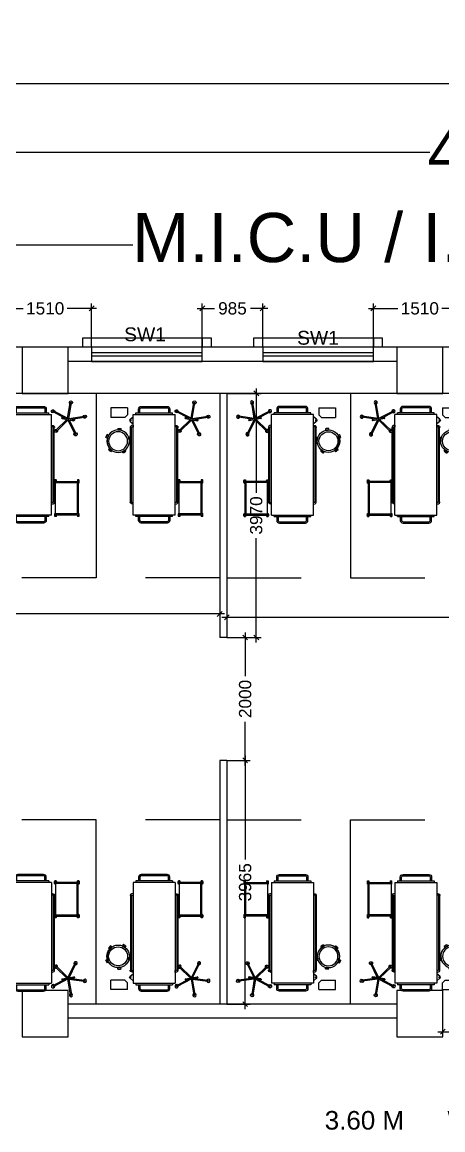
# Model space of a CAD drawing. Extents: x 7620542 to 7843793, y -6476226 to -6093835.
# Drawn here: x 7732567 to 7739410, y -6349745 to -6331728 of the extents above; entities that cross this region are included whole.
import ezdxf
from ezdxf.enums import TextEntityAlignment as Align

# ---------------------------------------------------------------- set-up
doc = ezdxf.new("R2010")
doc.units = 0
doc.header["$LTSCALE"] = 600
doc.header["$MEASUREMENT"] = 0
doc.header["$PDMODE"] = 35
doc.layers.get('0').update_dxf_attribs({"linetype": 'CONTINUOUS'})
doc.layers.get('Defpoints').update_dxf_attribs({"linetype": 'CONTINUOUS'})
for name, color, linetype in [('Beds', 33, 'CONTINUOUS'), ('chajja', 7, 'CONTINUOUS'), ('DIM', 8, 'CONTINUOUS'), ('DIM-TEXT', 8, 'CONTINUOUS'), ('Ele Proje.', 7, 'CONTINUOUS'), ('furniture', 33, 'CONTINUOUS'), ('joinery', 7, 'CONTINUOUS'), ('LA-column', 3, 'CONTINUOUS'), ('LOADING', 140, 'CONTINUOUS'), ('PARTI', 21, 'CONTINUOUS'), ('TEXT', 6, 'CONTINUOUS'), ('Walls', 7, 'CONTINUOUS'), ('WIN', 151, 'CONTINUOUS'), ('Working Dim', 5, 'CONTINUOUS')]:
    doc.layers.add(name, color=color, linetype=linetype)
doc.styles.add('ari', font='arial.ttf')
doc.styles.add('ARIAL', font='arial.ttf')
doc.styles.add('RT', font='romant.shx')
doc.styles.get("Standard").update_dxf_attribs({"font": 'romans.shx'})
doc.dimstyles.new('int. dim', dxfattribs={"dimtxt": 450, "dimasz": 80, "dimexe": 80, "dimexo": 0, "dimgap": 70, "dimtad": 0, "dimdec": 0, "dimzin": 12, "dimdsep": 46, "dimtxsty": 'ari', "dimblk": 'OBLIQUE', "dimcen": 2, "dimdle": 80, "dimclrd": 256, "dimclre": 256, "dimclrt": 6, "dimadec": 0, "dimazin": 0, "dimtfac": 1, "dimtdec": 0, "dimtix": 1, "dimtmove": 2, "dimatfit": 3, "dimfxl": 1, "dimtolj": 1, "dimtzin": 0, "dimlwd": -1, "dimlwe": -1, "dimarcsym": 0})
doc.dimstyles.new('STANDARD$0', dxfattribs={"dimscale": 0, "dimtxt": 150, "dimasz": 125, "dimexe": 0.75, "dimexo": 1, "dimgap": 25, "dimtad": 1, "dimdec": 0, "dimdsep": 46, "dimtxsty": 'Standard', "dimblk1": 'DOT', "dimblk2": 'DOT', "dimsah": 1, "dimcen": 2.5, "dimclrd": 1, "dimclre": 1, "dimclrt": 3, "dimadec": 0, "dimazin": 0, "dimtfac": 1, "dimtdec": 0, "dimtmove": 0, "dimatfit": 3, "dimldrblk": 'DOT', "dimfxl": 1, "dimtolj": 1, "dimtzin": 0, "dimarcsym": 0})
doc.dimstyles.new('TEXT', dxfattribs={"dimscale": 0, "dimtxt": 600, "dimasz": 300, "dimexe": 300, "dimexo": 30, "dimgap": 50, "dimtad": 0, "dimdec": 0, "dimzin": 0, "dimdsep": 46, "dimtxsty": 'RT', "dimblk": 'OBLIQUE', "dimcen": 0.09, "dimdle": 300, "dimclrd": 256, "dimclre": 256, "dimclrt": 170, "dimadec": 0, "dimazin": 0, "dimtfac": 1, "dimtdec": 0, "dimtofl": 0, "dimtmove": 2, "dimatfit": 3, "dimfxl": 1, "dimfrac": 2, "dimtolj": 1, "dimtzin": 0, "dimlwd": -1, "dimlwe": -1, "dimarcsym": 0})

# ---------------------------------------------------------------- blocks, each defined once
blk = doc.blocks.new('_Oblique')
at = {"color": 0, "linetype": 'ByBlock', "lineweight": -2}
blk.add_line((-0.5, -0.5), (0.5, 0.5), dxfattribs=at)
blk = doc.blocks.new('*D514')
at = {"layer": 'Defpoints', "color": 0, "transparency": 16777216}
for p in [(7738281, -6336384), (7738281, -6337016, 79), (7739791, -6337016, 95)]:
    blk.add_point(p, dxfattribs=at)
at = {"layer": 'Working Dim', "transparency": 16777216}
for p, q in [((7738201, -6336384), (7738677, -6336384)), ((7738281, -6337016), (7738281, -6336304)), ((7739871, -6336384), (7739395, -6336384)), ((7739791, -6337016), (7739791, -6336304))]:
    blk.add_line(p, q, dxfattribs=at)
at = {"layer": 'Working Dim', "transparency": 16777216, "xscale": 80, "yscale": 80, "zscale": 80, "rotation": 180}
blk.add_blockref('_Oblique', (7738281, -6336384), dxfattribs=at)
at = {"layer": 'Working Dim', "transparency": 16777216, "xscale": 80, "yscale": 80, "zscale": 80}
blk.add_blockref('_Oblique', (7739791, -6336384), dxfattribs=at)
at = {"layer": 'Working Dim', "color": 6, "transparency": 16777216, "insert": (7739036, -6336384), "char_height": 200, "attachment_point": 5, "style": 'ari'}
blk.add_mtext('\\A1;1510', dxfattribs=at)
blk = doc.blocks.new('*D515')
at = {"layer": 'Defpoints', "color": 0, "transparency": 16777216}
for p in [(7732187, -6336384), (7732187, -6337016, 35), (7733697, -6337015, 76)]:
    blk.add_point(p, dxfattribs=at)
at = {"layer": 'Working Dim', "transparency": 16777216}
for p, q in [((7732107, -6336384), (7732583, -6336384)), ((7732187, -6337016), (7732187, -6336304)), ((7733777, -6336384), (7733301, -6336384)), ((7733697, -6337015), (7733697, -6336304))]:
    blk.add_line(p, q, dxfattribs=at)
at = {"layer": 'Working Dim', "transparency": 16777216, "xscale": 80, "yscale": 80, "zscale": 80, "rotation": 180}
blk.add_blockref('_Oblique', (7732187, -6336384), dxfattribs=at)
at = {"layer": 'Working Dim', "transparency": 16777216, "xscale": 80, "yscale": 80, "zscale": 80}
blk.add_blockref('_Oblique', (7733697, -6336384), dxfattribs=at)
at = {"layer": 'Working Dim', "color": 6, "transparency": 16777216, "insert": (7732942, -6336384), "char_height": 200, "attachment_point": 5, "style": 'ari'}
blk.add_mtext('\\A1;1510', dxfattribs=at)
blk = doc.blocks.new('*D836')
at = {"layer": 'Defpoints', "color": 0, "linetype": 'Continuous', "transparency": 16777216}
for p in [(7761439, -6335351), (7720379, -6337015), (7761439, -6337165, 4)]:
    blk.add_point(p, dxfattribs=at)
at = {"layer": 'DIM-TEXT', "transparency": 16777216}
for p, q in [((7720379, -6337015), (7720379, -6335051)), ((7761439, -6337165), (7761439, -6335051)), ((7720079, -6335351), (7734367, -6335351)), ((7761739, -6335351), (7747451, -6335351))]:
    blk.add_line(p, q, dxfattribs=at)
at = {"layer": 'DIM-TEXT', "linetype": 'Continuous', "transparency": 16777216, "xscale": 300, "yscale": 300, "zscale": 300, "rotation": 180}
blk.add_blockref('_Oblique', (7720379, -6335351), dxfattribs=at)
at = {"layer": 'DIM-TEXT', "linetype": 'Continuous', "transparency": 16777216, "xscale": 300, "yscale": 300, "zscale": 300}
blk.add_blockref('_Oblique', (7761439, -6335351), dxfattribs=at)
at = {"layer": 'DIM-TEXT', "color": 170, "linetype": 'Continuous', "transparency": 16777216, "insert": (7740909, -6335351), "char_height": 750, "attachment_point": 5, "style": 'ari'}
blk.add_mtext('\\A1;{\\H1.067x;M.I.C.U / I.C.U - (20 Beds)}', dxfattribs=at)
blk = doc.blocks.new('*D851')
at = {"layer": 'Defpoints', "color": 0, "transparency": 16777216}
for p in [(7761439, -6332733), (7641399, -6337015, 5), (7761439, -6337165, -25)]:
    blk.add_point(p, dxfattribs=at)
at = {"layer": 'DIM', "color": 8, "transparency": 16777216}
for p, q in [((7641399, -6337015), (7641399, -6332433)), ((7761439, -6337165), (7761439, -6332433)), ((7641099, -6332733), (7699470, -6332733)), ((7761739, -6332733), (7703368, -6332733))]:
    blk.add_line(p, q, dxfattribs=at)
at = {"layer": 'DIM', "color": 8, "transparency": 16777216, "xscale": 300, "yscale": 300, "zscale": 300, "rotation": 180}
blk.add_blockref('_Oblique', (7641399, -6332733), dxfattribs=at)
at = {"layer": 'DIM', "color": 8, "transparency": 16777216, "xscale": 300, "yscale": 300, "zscale": 300}
blk.add_blockref('_Oblique', (7761439, -6332733), dxfattribs=at)
at = {"layer": 'DIM', "color": 7, "transparency": 16777216, "insert": (7701419, -6332733), "char_height": 750, "attachment_point": 5, "style": 'ari'}
blk.add_mtext('\\A1;120.04m', dxfattribs=at)
blk = doc.blocks.new('*D854')
at = {"layer": 'Defpoints', "color": 0, "transparency": 16777216}
for p in [(7761439, -6333845), (7720379, -6337165), (7761439, -6337165)]:
    blk.add_point(p, dxfattribs=at)
at = {"layer": 'DIM', "color": 8, "transparency": 16777216}
for p, q in [((7720379, -6337165), (7720379, -6333545)), ((7761439, -6337165), (7761439, -6333545)), ((7720079, -6333845), (7739201, -6333845)), ((7761739, -6333845), (7742617, -6333845))]:
    blk.add_line(p, q, dxfattribs=at)
at = {"layer": 'DIM', "color": 8, "transparency": 16777216, "xscale": 300, "yscale": 300, "zscale": 300, "rotation": 180}
blk.add_blockref('_Oblique', (7720379, -6333845), dxfattribs=at)
at = {"layer": 'DIM', "color": 8, "transparency": 16777216, "xscale": 300, "yscale": 300, "zscale": 300}
blk.add_blockref('_Oblique', (7761439, -6333845), dxfattribs=at)
at = {"layer": 'DIM', "color": 7, "transparency": 16777216, "insert": (7740909, -6333845), "char_height": 750, "attachment_point": 5, "style": 'ari'}
blk.add_mtext('\\A1;41.06m', dxfattribs=at)
blk = doc.blocks.new('*D882')
at = {"layer": 'Defpoints', "color": 0, "transparency": 16777216}
for p in [(7736481, -6336384), (7735496, -6337016, -15), (7736481, -6337016, 79)]:
    blk.add_point(p, dxfattribs=at)
at = {"layer": 'Working Dim', "transparency": 16777216}
for p, q in [((7735416, -6336384), (7735697, -6336384)), ((7735496, -6337016), (7735496, -6336304)), ((7736561, -6336384), (7736280, -6336384)), ((7736481, -6337016), (7736481, -6336304))]:
    blk.add_line(p, q, dxfattribs=at)
at = {"layer": 'Working Dim', "transparency": 16777216, "xscale": 80, "yscale": 80, "zscale": 80, "rotation": 180}
blk.add_blockref('_Oblique', (7735496, -6336384), dxfattribs=at)
at = {"layer": 'Working Dim', "transparency": 16777216, "xscale": 80, "yscale": 80, "zscale": 80}
blk.add_blockref('_Oblique', (7736481, -6336384), dxfattribs=at)
at = {"layer": 'Working Dim', "color": 6, "transparency": 16777216, "insert": (7735988, -6336384), "char_height": 200, "attachment_point": 5, "style": 'ari'}
blk.add_mtext('\\A1;985', dxfattribs=at)
blk = doc.blocks.new('HF12177-P')
for p, q in [((-0.02, -0.007), (-0.189, 0.225)), ((0, 0), (-0.172, 0.237)), ((0, 0), (0.172, 0.237)), ((0.02, -0.007), (0.189, 0.225)), ((-0.063, -0.027), (-0.295, -0.102)), ((-0.01, -0.031), (-0.289, -0.121)), ((-0.12, -0.015), (-0.12, -0.019)), ((-0.112, -0.007), (0.112, -0.007)), ((-0.112, -0.027), (0.112, -0.027)), ((-0.1, -0.007), (-0.1, -0.027)), ((-0.01, -0.031), (-0.01, -0.324)), ((0.01, -0.031), (0.01, -0.324)), ((0.01, -0.031), (0.289, -0.121)), ((0.063, -0.027), (0.295, -0.102)), ((0.1, -0.007), (0.1, -0.027)), ((0.12, -0.015), (0.12, -0.019))]:
    blk.add_line(p, q)
for centre, radius, start, end in [((-0.185, 0.238), 0.03, 325.4712, 286.5288), ((-0.182, 0.23), 0.008, 126.3733, 216), ((0, -0.017), 0.315, 125.6267, 126.3733), ((-0.179, 0.233), 0.008, 36, 125.6267), ((0.185, 0.238), 0.03, 253.4712, 214.5288), ((0.179, 0.233), 0.008, 54.3733, 144), ((0, -0.017), 0.315, 53.6267, 54.3733), ((0.182, 0.23), 0.008, 324, 53.6267), ((-0.3, -0.114), 0.03, 37.4712, 358.5288), ((-0.293, -0.11), 0.008, 108, 197.6267), ((0, -0.017), 0.315, 197.6267, 198.3733), ((-0.291, -0.114), 0.008, 198.3733, 288), ((-0.112, -0.015), 0.008, 90, 180), ((-0.112, -0.019), 0.008, 180, 270), ((0.112, -0.015), 0.008, 0, 90), ((0.112, -0.019), 0.008, 270, 0), ((0.3, -0.114), 0.03, 181.4712, 142.5288), ((0.291, -0.114), 0.008, 252, 341.6267), ((0.293, -0.11), 0.008, 342.3733, 72), ((0, -0.017), 0.315, 341.6267, 342.3733), ((0, -0.332), 0.03, 109.4712, 70.5288), ((-0.002, -0.324), 0.008, 180, 269.6267), ((0, -0.017), 0.315, 269.6267, 270.3733), ((0.002, -0.324), 0.008, 270.3733, 0)]:
    blk.add_arc(centre, radius, start, end)
blk = doc.blocks.new('HF10037A-P')
for p, q in [((-0.216, 0.279), (-0.23, 0.221)), ((-0.23, 0.221), (-0.206, 0.215)), ((-0.216, 0.279), (-0.192, 0.273)), ((-0.192, 0.273), (-0.206, 0.215)), ((-0.03, 0.413), (-0.03, 0.388)), ((0.03, 0.413), (-0.03, 0.413)), ((0.03, 0.388), (-0.03, 0.388)), ((0.03, 0.413), (0.03, 0.388)), ((0.191, 0.27), (0.215, 0.277)), ((0.191, 0.27), (0.209, 0.212)), ((0.191, 0.237), (0.2, 0.24)), ((0.209, 0.212), (0.233, 0.22)), ((0.215, 0.277), (0.233, 0.22)), ((-0.164, 0.006), (-0.149, 0.026)), ((-0.164, 0.006), (-0.116, -0.03)), ((-0.149, 0.026), (-0.101, -0.01)), ((0.096, -0.011), (0.146, 0.023)), ((0.111, 0.011), (0.116, 0.003)), ((0.111, -0.031), (0.16, 0.003)), ((0.16, 0.003), (0.146, 0.023)), ((-0.116, -0.03), (-0.101, -0.01)), ((0.111, -0.031), (0.096, -0.011))]:
    blk.add_line(p, q)
for radius in [0.21, 0.177]:
    blk.add_circle((0, 0.177), radius)
for centre, radius, start, end in [((0, 0.325), 0.0925, 71.0754, 108.9246), ((-0.138, 0.229), 0.0925, 147.3419, 185.1912), ((-0.284, 0.265), 0.0925, 327.3419, 5.1912), ((0, 0.475), 0.0925, 251.0754, 288.9246), ((0, 0.177), 0.2, 303.6037, 17.3657), ((0.284, 0.268), 0.0925, 178.8412, 216.6904), ((0.141, 0.222), 0.0925, 358.8412, 36.6904), ((-0.087, 0.058), 0.0925, 214.1875, 252.0368), ((-0.177, -0.062), 0.0925, 34.1875, 72.0368), ((0.171, -0.066), 0.0925, 105.5121, 143.3614), ((0.086, 0.058), 0.0925, 285.5121, 323.3614)]:
    blk.add_arc(centre, radius, start, end)
blk = doc.blocks.new('ME17678-P')
at = {"layer": 'furniture', "color": 21}
for p, q in [((-0.05, 0.175), (0.26, 0.175)), ((-0.05, 0.175), (-0.05, 0.05)), ((0, 0), (-0.05, 0.05)), ((0, 0), (0.26, 0)), ((0.26, 0.175), (0.26, 0))]:
    blk.add_line(p, q, dxfattribs=at)
blk = doc.blocks.new('A$C6969112B')
at = {"layer": 'furniture', "color": 8}
for p, q in [((428, 1689), (478, 1729)), ((428, 1654), (478, 1615)), ((478, 1766), (1160, 1766)), ((478, 131), (478, 1766)), ((521, 1793), (1116, 1793)), ((521, 1766), (521, 1793)), ((1116, 1766), (1116, 1793)), ((1160, 131), (1160, 1766)), ((432, 1559), (432, 1557)), ((434, 343), (434, 1557)), ((451, 343), (451, 1557)), ((453, 1559), (453, 1557)), ((476, 1595), (476, 1561)), ((1162, 1595), (1162, 1561)), ((1185, 1559), (1185, 1557)), ((1186, 343), (1186, 1557)), ((1204, 343), (1204, 1557)), ((1205, 1559), (1205, 1557)), ((1234, 703), (1212, 703)), ((1212, 703), (1212, 650)), ((1223, 650), (1212, 650)), ((1223, 131), (1223, 676)), ((1223, 676), (1594, 676)), ((1223, 659), (1577, 659)), ((1234, 703), (1234, 676)), ((1577, 659), (1577, 148)), ((1605, 703), (1583, 703)), ((1583, 703), (1583, 676)), ((1594, 676), (1594, 131)), ((1605, 650), (1594, 650)), ((1605, 703), (1605, 650)), ((432, 340), (432, 343)), ((453, 340), (453, 343)), ((476, 304), (476, 339)), ((1162, 304), (1162, 339)), ((1185, 340), (1185, 343)), ((1205, 340), (1205, 343)), ((1160, 131), (478, 131)), ((521, 105), (521, 131)), ((1116, 105), (521, 105)), ((1116, 105), (1116, 131)), ((1223, 157), (1212, 157)), ((1212, 157), (1212, 105)), ((1234, 105), (1212, 105)), ((1577, 148), (1223, 148)), ((1594, 131), (1223, 131)), ((1234, 131), (1234, 105)), ((1583, 131), (1583, 105)), ((1605, 105), (1583, 105)), ((1605, 157), (1594, 157)), ((1605, 157), (1605, 105))]:
    blk.add_line(p, q, dxfattribs=at)
for points in [[(565, 1793), (565, 1854, -0.414214), (608, 1897), (1029, 1897, -0.414214), (1073, 1854), (1073, 1793)], [(587, 1793), (587, 1854, -0.414214), (608, 1875), (1029, 1875, -0.414214), (1051, 1854), (1051, 1793)], [(476, 1593), (451, 1585, 0.318781), (430, 1563), (430, 1559), (455, 1559), (455, 1563), (476, 1563)], [(1162, 1593), (1186, 1585, -0.318781), (1208, 1563), (1208, 1559), (1182, 1559), (1182, 1563), (1162, 1563)], [(476, 307), (451, 314, -0.318781), (430, 336), (430, 340), (455, 340), (455, 336), (476, 336)], [(1162, 307), (1186, 314, 0.318781), (1208, 336), (1208, 340), (1182, 340), (1182, 336), (1162, 336)], [(1073, 105), (1073, 44, -0.414214), (1029, 0), (608, 0, -0.414214), (565, 44), (565, 105)], [(1051, 105), (1051, 44, -0.414214), (1029, 22), (608, 22, -0.414214), (587, 44), (587, 105)]]:
    blk.add_lwpolyline(points, format="xyb", dxfattribs=at)
for points in [[(432, 1557), (453, 1557)], [(476, 1595), (478, 1595)], [(476, 1561), (478, 1561)], [(1162, 1595), (1160, 1595)], [(1162, 1561), (1160, 1561)], [(1205, 1557), (1185, 1557)], [(432, 343), (453, 343)], [(476, 339), (478, 339)], [(476, 304), (478, 304)], [(1162, 339), (1160, 339)], [(1162, 304), (1160, 304)], [(1205, 343), (1185, 343)]]:
    blk.add_lwpolyline(points, dxfattribs=at)
blk.add_circle((435, 1672), 9.27, dxfattribs=at)
for centre, radius, start, end in [((441, 1672), 21.4, 125.427, 234.573), ((1289, 676), 80.7, 161.0754, 198.9246), ((1158, 676), 80.7, 0, 18.9246), ((1660, 676), 80.7, 161.0754, 180), ((1529, 676), 80.7, 341.0754, 18.9246), ((1289, 131), 80.7, 161.0754, 198.9246), ((1158, 131), 80.7, 341.0754, 0), ((1660, 131), 80.7, 180, 198.9246), ((1529, 131), 80.7, 341.0754, 18.9246)]:
    blk.add_arc(centre, radius, start, end, dxfattribs=at)
at = {"layer": 'LOADING', "color": 8, "yscale": 872.7299101983663, "zscale": 872.7299101979671}
for name, p, xscale, rotation in [('HF12177-P', (1425, 1676), -872.7299101979006, 170.2976301882088), ('HF10037A-P', (215, 1178), -872.7299102004868, 353.6512974186875)]:
    blk.add_blockref(name, p, dxfattribs=dict(at, xscale=xscale, rotation=rotation))
at = {"layer": 'LOADING', "color": 8, "xscale": -872.7299101983663, "yscale": 872.7299101983663, "zscale": 872.7299101979671}
blk.add_blockref('ME17678-P', (343, 1719), dxfattribs=at)
blk = doc.blocks.new('*D2273')
at = {"layer": 'Defpoints', "color": 0, "transparency": 16777216}
for p in [(7723724, -6341157, 3), (7735781, -6341157, 3), (7735781, -6341354)]:
    blk.add_point(p, dxfattribs=at)
at = {"layer": 'Working Dim', "transparency": 16777216}
for p, q in [((7723724, -6341157), (7723724, -6341434)), ((7735781, -6341157), (7735781, -6341434)), ((7723644, -6341354), (7729316, -6341354)), ((7735861, -6341354), (7730189, -6341354))]:
    blk.add_line(p, q, dxfattribs=at)
at = {"layer": 'Working Dim', "transparency": 16777216, "xscale": 80, "yscale": 80, "zscale": 80, "rotation": 180}
blk.add_blockref('_Oblique', (7723724, -6341354), dxfattribs=at)
at = {"layer": 'Working Dim', "transparency": 16777216, "xscale": 80, "yscale": 80, "zscale": 80}
blk.add_blockref('_Oblique', (7735781, -6341354), dxfattribs=at)
at = {"layer": 'Working Dim', "color": 6, "transparency": 16777216, "insert": (7729753, -6341354), "char_height": 200, "attachment_point": 5, "style": 'ari'}
blk.add_mtext('\\A1;12060', dxfattribs=at)
blk = doc.blocks.new('*D2274')
at = {"layer": 'Defpoints', "color": 0, "transparency": 16777216}
for p in [(7747955, -6340996, 3), (7735896, -6341198, 3), (7747955, -6341408)]:
    blk.add_point(p, dxfattribs=at)
at = {"layer": 'Working Dim', "transparency": 16777216}
for p, q in [((7747955, -6340996), (7747955, -6341488)), ((7735896, -6341198), (7735896, -6341488)), ((7735816, -6341408), (7741489, -6341408)), ((7748035, -6341408), (7742362, -6341408))]:
    blk.add_line(p, q, dxfattribs=at)
at = {"layer": 'Working Dim', "transparency": 16777216, "xscale": 80, "yscale": 80, "zscale": 80, "rotation": 180}
blk.add_blockref('_Oblique', (7735896, -6341408), dxfattribs=at)
at = {"layer": 'Working Dim', "transparency": 16777216, "xscale": 80, "yscale": 80, "zscale": 80}
blk.add_blockref('_Oblique', (7747955, -6341408), dxfattribs=at)
at = {"layer": 'Working Dim', "color": 6, "transparency": 16777216, "insert": (7741926, -6341408), "char_height": 200, "attachment_point": 5, "style": 'ari'}
blk.add_mtext('\\A1;12060', dxfattribs=at)
blk = doc.blocks.new('*D2590')
at = {"layer": 'Defpoints', "color": 0, "transparency": 16777216}
for p in [(7741045, -6347931, -11), (7739410, -6348230, 11162), (7741045, -6348149)]:
    blk.add_point(p, dxfattribs=at)
at = {"layer": 'Working Dim', "transparency": 16777216}
for p, q in [((7739410, -6348230), (7739410, -6348069)), ((7741045, -6347931), (7741045, -6348229)), ((7739330, -6348149), (7739867, -6348149)), ((7741125, -6348149), (7740587, -6348149))]:
    blk.add_line(p, q, dxfattribs=at)
at = {"layer": 'Working Dim', "transparency": 16777216, "xscale": 80, "yscale": 80, "zscale": 80, "rotation": 180}
blk.add_blockref('_Oblique', (7739410, -6348149), dxfattribs=at)
at = {"layer": 'Working Dim', "transparency": 16777216, "xscale": 80, "yscale": 80, "zscale": 80}
blk.add_blockref('_Oblique', (7741045, -6348149), dxfattribs=at)
at = {"layer": 'Working Dim', "color": 6, "transparency": 16777216, "insert": (7740227, -6348149), "char_height": 200, "attachment_point": 5, "style": 'ari'}
blk.add_mtext('\\A1;1635', dxfattribs=at)
blk = doc.blocks.new('*D2609')
at = {"layer": 'Defpoints', "color": 0, "transparency": 16777216}
for p in [(7735896, -6343736, -11), (7736195, -6343736), (7735896, -6347701, -11)]:
    blk.add_point(p, dxfattribs=at)
at = {"layer": 'Working Dim', "transparency": 16777216}
for p, q in [((7735896, -6343736), (7736275, -6343736)), ((7736195, -6343656), (7736195, -6345349)), ((7736195, -6347781), (7736195, -6346088)), ((7735896, -6347701), (7736275, -6347701))]:
    blk.add_line(p, q, dxfattribs=at)
at = {"layer": 'Working Dim', "transparency": 16777216, "xscale": 80, "yscale": 80, "zscale": 80}
for p, rotation in [((7736195, -6343736), 90), ((7736195, -6347701), 270)]:
    blk.add_blockref('_Oblique', p, dxfattribs=dict(at, rotation=rotation))
at = {"layer": 'Working Dim', "color": 6, "transparency": 16777216, "insert": (7736195, -6345718), "char_height": 200, "attachment_point": 5, "rotation": 90, "style": 'ari'}
blk.add_mtext('\\A1;3965', dxfattribs=at)
blk = doc.blocks.new('*D2610')
at = {"layer": 'Defpoints', "color": 0, "transparency": 16777216}
for p in [(7735896, -6337766, -11), (7735896, -6341736, -11), (7736375, -6341736)]:
    blk.add_point(p, dxfattribs=at)
at = {"layer": 'Working Dim', "transparency": 16777216}
for p, q in [((7735896, -6337766), (7736455, -6337766)), ((7736375, -6337686), (7736375, -6339383)), ((7736375, -6341816), (7736375, -6340119)), ((7735896, -6341736), (7736455, -6341736))]:
    blk.add_line(p, q, dxfattribs=at)
at = {"layer": 'Working Dim', "transparency": 16777216, "xscale": 80, "yscale": 80, "zscale": 80}
for p, rotation in [((7736375, -6337766), 90), ((7736375, -6341736), 270)]:
    blk.add_blockref('_Oblique', p, dxfattribs=dict(at, rotation=rotation))
at = {"layer": 'Working Dim', "color": 6, "transparency": 16777216, "insert": (7736375, -6339751), "char_height": 200, "attachment_point": 5, "rotation": 90, "style": 'ari'}
blk.add_mtext('\\A1;3970', dxfattribs=at)
blk = doc.blocks.new('*D2611')
at = {"layer": 'Defpoints', "color": 0, "transparency": 16777216}
for p in [(7735896, -6341736), (7736195, -6341736), (7735896, -6343736)]:
    blk.add_point(p, dxfattribs=at)
at = {"layer": 'Working Dim', "transparency": 16777216}
for p, q in [((7735896, -6341736), (7736275, -6341736)), ((7736195, -6341656), (7736195, -6342366)), ((7736195, -6343816), (7736195, -6343106)), ((7735896, -6343736), (7736275, -6343736))]:
    blk.add_line(p, q, dxfattribs=at)
at = {"layer": 'Working Dim', "transparency": 16777216, "xscale": 80, "yscale": 80, "zscale": 80}
for p, rotation in [((7736195, -6341736), 90), ((7736195, -6343736), 270)]:
    blk.add_blockref('_Oblique', p, dxfattribs=dict(at, rotation=rotation))
at = {"layer": 'Working Dim', "color": 6, "transparency": 16777216, "insert": (7736195, -6342736), "char_height": 200, "attachment_point": 5, "rotation": 90, "style": 'ari'}
blk.add_mtext('\\A1;2000', dxfattribs=at)

msp = doc.modelspace()

# ---------------------------------------------------------------- linework, layer by layer
at = {"layer": 'Beds'}
for p, q in [((7733771.821, -6337765.579, -11.872), (7733771.821, -6340765.53, -11.069)), ((7737905.978, -6337765.579, -11.872), (7737905.978, -6340765.53, -11.069)), ((7733771.821, -6340765.529, -9.235), (7732561.824, -6340765.529, -9.235)), ((7735781.4, -6340765.529, -9.482), (7734571.403, -6340765.529, -9.482)), ((7735896.4, -6340765.529, -9.482), (7737106.396, -6340765.529, -9.482)), ((7737905.978, -6340765.529, -9.235), (7739115.975, -6340765.529, -9.235)), ((7733771.821, -6344700.751, -9.235), (7732561.824, -6344700.751, -9.235)), ((7733771.821, -6347700.701, -11.872), (7733771.821, -6344700.749, -11.069)), ((7735781.4, -6344700.751, -9.482), (7734571.403, -6344700.751, -9.482)), ((7735896.4, -6344700.751, -9.482), (7737106.396, -6344700.751, -9.482)), ((7737905.978, -6347700.701, -11.872), (7737905.978, -6344700.749, -11.069)), ((7737905.978, -6344700.751, -9.235), (7739115.975, -6344700.751, -9.235))]:
    msp.add_line(p, q, dxfattribs=at)
at = {"layer": 'chajja', "color": 8}
for p, q in [((7735496.511, -6336865.834, -14.83), (7733696.511, -6336865.834, -14.83)), ((7738280.512, -6336865.603, -14.83), (7736480.512, -6336865.603, -14.83))]:
    msp.add_line(p, q, dxfattribs=at)
at = {"layer": 'chajja'}
msp.add_line((7750548.695, -6337015.883, -14.83), (7716348.786, -6337015.32, -14.83), dxfattribs=at)
at = {"layer": 'Ele Proje.', "elevation": -14.83}
for points in [[(7733696.511, -6337015.834), (7733696.511, -6336865.834), (7733546.511, -6336865.834), (7733546.511, -6337015.834)], [(7735646.511, -6337015.834), (7735646.511, -6336865.834), (7735496.511, -6336865.834), (7735496.511, -6337015.834)], [(7736480.512, -6337015.603), (7736480.512, -6336865.603), (7736330.512, -6336865.603), (7736330.512, -6337015.603)], [(7738430.512, -6337015.603), (7738430.512, -6336865.603), (7738280.512, -6336865.603), (7738280.512, -6337015.603)]]:
    msp.add_lwpolyline(points, dxfattribs=at)
at = {"layer": 'LA-column', "color": 2}
for points, elevation in [([(7732566.968, -6337765.453), (7733316.968, -6337765.453), (7733316.968, -6337015.453), (7732566.968, -6337015.453)], -13.799), ([(7738659.969, -6337765.45), (7739409.969, -6337765.45), (7739409.969, -6337015.45), (7738659.969, -6337015.45)], -13.799), ([(7732566.968, -6348230.48), (7733316.968, -6348230.48), (7733316.968, -6347480.48), (7732566.968, -6347480.48)], 11162.021), ([(7738659.969, -6348230.477), (7739409.969, -6348230.477), (7739409.969, -6347480.477), (7738659.969, -6347480.477)], 11162.021)]:
    msp.add_lwpolyline(points, close=True, dxfattribs=dict(at, elevation=elevation))
at = {"layer": 'PARTI'}
for p, q in [((7747953.872, -6337765.578, -11.41), (7723253.902, -6337765.45, -13.799)), ((7735781.4, -6337765.595, -11.41), (7735781.4, -6341736.078, -11.41)), ((7735896.4, -6337765.595, -11.41), (7735896.4, -6341736.078, -11.41)), ((7735896.4, -6341736.078, -11.41), (7735781.4, -6341736.078, -11.41)), ((7735781.4, -6343736.078, -11.41), (7735781.4, -6347700.684, -11.41)), ((7735896.4, -6343736.078, -11.41), (7735781.4, -6343736.078, -11.41)), ((7735896.4, -6343736.078, -11.41), (7735896.4, -6347700.684, -11.41))]:
    msp.add_line(p, q, dxfattribs=at)
at = {"layer": 'Walls'}
for p, q in [((7738660.963, -6337245.687, -14.83), (7733316.963, -6337245.599, -14.83)), ((7738660.881, -6347700.684, -11.41), (7733316.881, -6347700.684, -11.41)), ((7738660.881, -6347930.678, -11.41), (7733316.881, -6347930.678, -11.41))]:
    msp.add_line(p, q, dxfattribs=at)
at = {"layer": 'WIN', "linetype": 'Continuous'}
for p, q in [((7733696.521, -6337100.955, -14.83), (7735496.521, -6337100.955, -14.83)), ((7736480.522, -6337100.955, -14.83), (7738280.522, -6337100.955, -14.83))]:
    msp.add_line(p, q, dxfattribs=at)
at = {"layer": 'WIN', "linetype": 'Continuous', "elevation": -14.83}
for points in [[(7733696.521, -6337015.505), (7733696.521, -6337245.505), (7735496.521, -6337245.505), (7735496.521, -6337015.505)], [(7736480.522, -6337015.505), (7736480.522, -6337245.505), (7738280.522, -6337245.505), (7738280.522, -6337015.505)]]:
    msp.add_lwpolyline(points, close=True, dxfattribs=at)
for points in [[(7735496.521, -6337160.054), (7733696.521, -6337160.054)], [(7738280.522, -6337160.054), (7736480.522, -6337160.054)]]:
    msp.add_lwpolyline(points, dxfattribs=at)

# ---------------------------------------------------------------- block references
at = {"layer": 'Beds'}
for p in [(7731886.391, -6339875.246, -12.655), (7733895.969, -6339875.246, -12.655)]:
    msp.add_blockref('A$C6969112B', p, dxfattribs=at)
at = {"layer": 'Beds', "xscale": -1}
for p in [(7737781.83, -6339875.246, -12.655), (7739791.409, -6339875.246, -12.655)]:
    msp.add_blockref('A$C6969112B', p, dxfattribs=at)
at = {"layer": 'Beds', "xscale": -1, "rotation": 180}
for p in [(7731886.391, -6345591.033, -12.655), (7733895.969, -6345591.033, -12.655)]:
    msp.add_blockref('A$C6969112B', p, dxfattribs=at)
at = {"layer": 'Beds', "rotation": 180}
for p in [(7737781.83, -6345591.033, -12.655), (7739791.409, -6345591.033, -12.655)]:
    msp.add_blockref('A$C6969112B', p, dxfattribs=at)

# ---------------------------------------------------------------- texts
at = {"layer": 'joinery', "style": 'ari'}
for p in [(7734566.517, -6336917.366, -14.83), (7737379.435, -6336973.832, -14.83)]:
    msp.add_text('SW1', height=225, dxfattribs=at).set_placement(p, align=Align.CENTER)
at = {"layer": 'TEXT', "color": 7, "style": 'ARIAL'}
msp.add_text('3.60 M      W I D E      C O R R I D O R', height=302.4, dxfattribs=at).set_placement((7741126.795, -6349740.31, -12.101), align=Align.CENTER)

# ---------------------------------------------------------------- dimensions: what is measured, and where the dimension line sits
at = {"layer": 'DIM'}
for base, p1, p2, picture, middle in [((7761439.285, -6332733.427, -14.83), (7641399.003, -6337015.366, -9.699), (7761439.285, -6337165.48, -39.948), '*D851', (7701419.144, -6332733.427, -14.83)), ((7761439.285, -6333844.636, -14.83), (7720379.146, -6337165.318, -14.83), (7761439.285, -6337165.48, -14.83), '*D854', (7740909.216, -6333844.636, -14.83))]:
    dim = msp.add_linear_dim(base=base, p1=p1, p2=p2, dimstyle='STANDARD$0', override={"dimscale": 1, "dimtxt": 750, "dimasz": 300, "dimexe": 300, "dimexo": 0, "dimgap": 1, "dimtad": 0, "dimdec": 2, "dimlfac": 0.001, "dimzin": 0, "dimpost": 'm', "dimtxsty": 'ari', "dimblk1": 'Oblique', "dimblk2": 'Oblique', "dimcen": 0, "dimdle": 300, "dimclrd": 8, "dimclre": 8, "dimclrt": 7, "dimadec": 2, "dimtdec": 2, "dimtmove": 2, "dimfxl": 0.75, "dimfrac": 1, "dimlwd": 65535, "dimlwe": 65535}, dxfattribs=at)
    dim.commit()
    dim.dimension.update_dxf_attribs({"geometry": picture, "text_midpoint": middle})
at = {"layer": 'DIM-TEXT', "linetype": 'Continuous'}
dim = msp.add_linear_dim(base=(7761439.285, -6335351.01, -19.962), p1=(7720378.97, -6337015.467, -19.962), p2=(7761439.285, -6337165.48, -16.082), text='{\\H1.067x;M.I.C.U / I.C.U - (20 Beds)}', dimstyle='TEXT', override={"dimscale": 1, "dimtxt": 750, "dimexo": 0, "dimtxsty": 'ari'}, dxfattribs=at)
dim.commit()
dim.dimension.update_dxf_attribs({"geometry": '*D836', "text_midpoint": (7740909.128, -6335351.01, -19.962)})
at = {"layer": 'Working Dim'}
for base, p1, p2, picture, middle in [((7732187.305, -6336384.489), (7733697.053, -6337015.448, 76.35), (7732187.305, -6337015.606, 34.62), '*D515', (7732942.179, -6336384.489)), ((7738281.044, -6336384.489), (7739790.714, -6337015.837, 94.81), (7738281.044, -6337015.837, 78.88), '*D514', (7739035.879, -6336384.489))]:
    dim = msp.add_linear_dim(base=base, p1=p1, p2=p2, angle=180, dimstyle='int. dim', override={"dimtxt": 200}, dxfattribs=at)
    dim.commit()
    dim.dimension.update_dxf_attribs({"geometry": picture, "text_midpoint": middle})
dim = msp.add_linear_dim(base=(7736481, -6336384.489), p1=(7735495.511, -6337015.505, -14.83), p2=(7736481, -6337015.837, 78.88), dimstyle='int. dim', override={"dimtxt": 200}, dxfattribs=at)
dim.commit()
dim.dimension.update_dxf_attribs({"geometry": '*D882', "text_midpoint": (7735988.255, -6336384.489)})
at = {"layer": 'Working Dim', "color": 7}
for base, p1, p2, picture, middle in [((7736375.152, -6341736.078), (7735896.4, -6337765.595, -11.41), (7735896.4, -6341736.078, -11.41), '*D2610', (7736375.152, -6339750.837)), ((7736195.165, -6341736.078), (7735896.4, -6343736.078), (7735896.4, -6341736.078), '*D2611', (7736195.165, -6342736.078)), ((7736195.165, -6343736.078), (7735896.4, -6347700.684, -11.41), (7735896.4, -6343736.078, -11.41), '*D2609', (7736195.165, -6345718.381))]:
    dim = msp.add_linear_dim(base=base, p1=p1, p2=p2, angle=90, dimstyle='int. dim', override={"dimtxt": 200, "dimarcsym": 1}, dxfattribs=at)
    dim.commit()
    dim.dimension.update_dxf_attribs({"geometry": picture, "text_midpoint": middle})
at = {"layer": 'Working Dim'}
for base, p1, p2, picture, middle in [((7747954.872, -6341407.569, -14.83), (7735896.4, -6341198.479, -11.41), (7747954.872, -6340995.571, -11.41), '*D2274', (7741925.636, -6341407.569, -14.83)), ((7735781.4, -6341353.877, -14.83), (7723723.878, -6341156.784, -11.41), (7735781.4, -6341156.784, -11.41), '*D2273', (7729752.639, -6341353.877, -14.83))]:
    dim = msp.add_linear_dim(base=base, p1=p1, p2=p2, text='12060', dimstyle='int. dim', override={"dimtxt": 200}, dxfattribs=at)
    dim.commit()
    dim.dimension.update_dxf_attribs({"geometry": picture, "text_midpoint": middle})
at = {"layer": 'Working Dim', "color": 7}
dim = msp.add_linear_dim(base=(7741044.864, -6348149.452), p1=(7739409.969, -6348230.477, 11162.021), p2=(7741044.864, -6347930.678, -11.41), dimstyle='int. dim', override={"dimtxt": 200, "dimarcsym": 1}, dxfattribs=at)
dim.commit()
dim.dimension.update_dxf_attribs({"geometry": '*D2590', "text_midpoint": (7740227.417, -6348149.452)})

doc.saveas('drawing.dxf')
